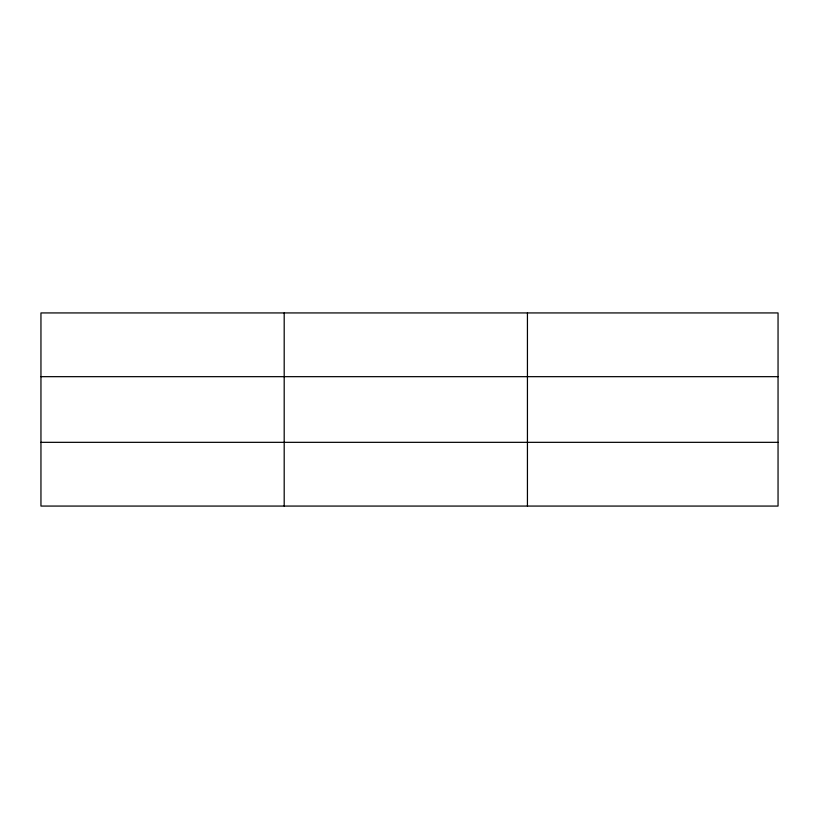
<?xml version="1.0" encoding="UTF-8"?>
<svg xmlns="http://www.w3.org/2000/svg" width="819" height="819" viewBox="0 0 819 819"><rect width="100%" height="100%" fill="white"/><g stroke="black" fill="none" stroke-linecap="round" stroke-linejoin="round"><path stroke-width="1.23" d="M284.193 312.93L284.193 506.07M527.436 312.93L527.436 506.07M778.05 442.332L778.05 506.07L40.95 506.07L40.95 312.93L778.05 312.93L778.05 442.332L40.95 442.332M40.95 376.668L778.05 376.668"/></g></svg>
